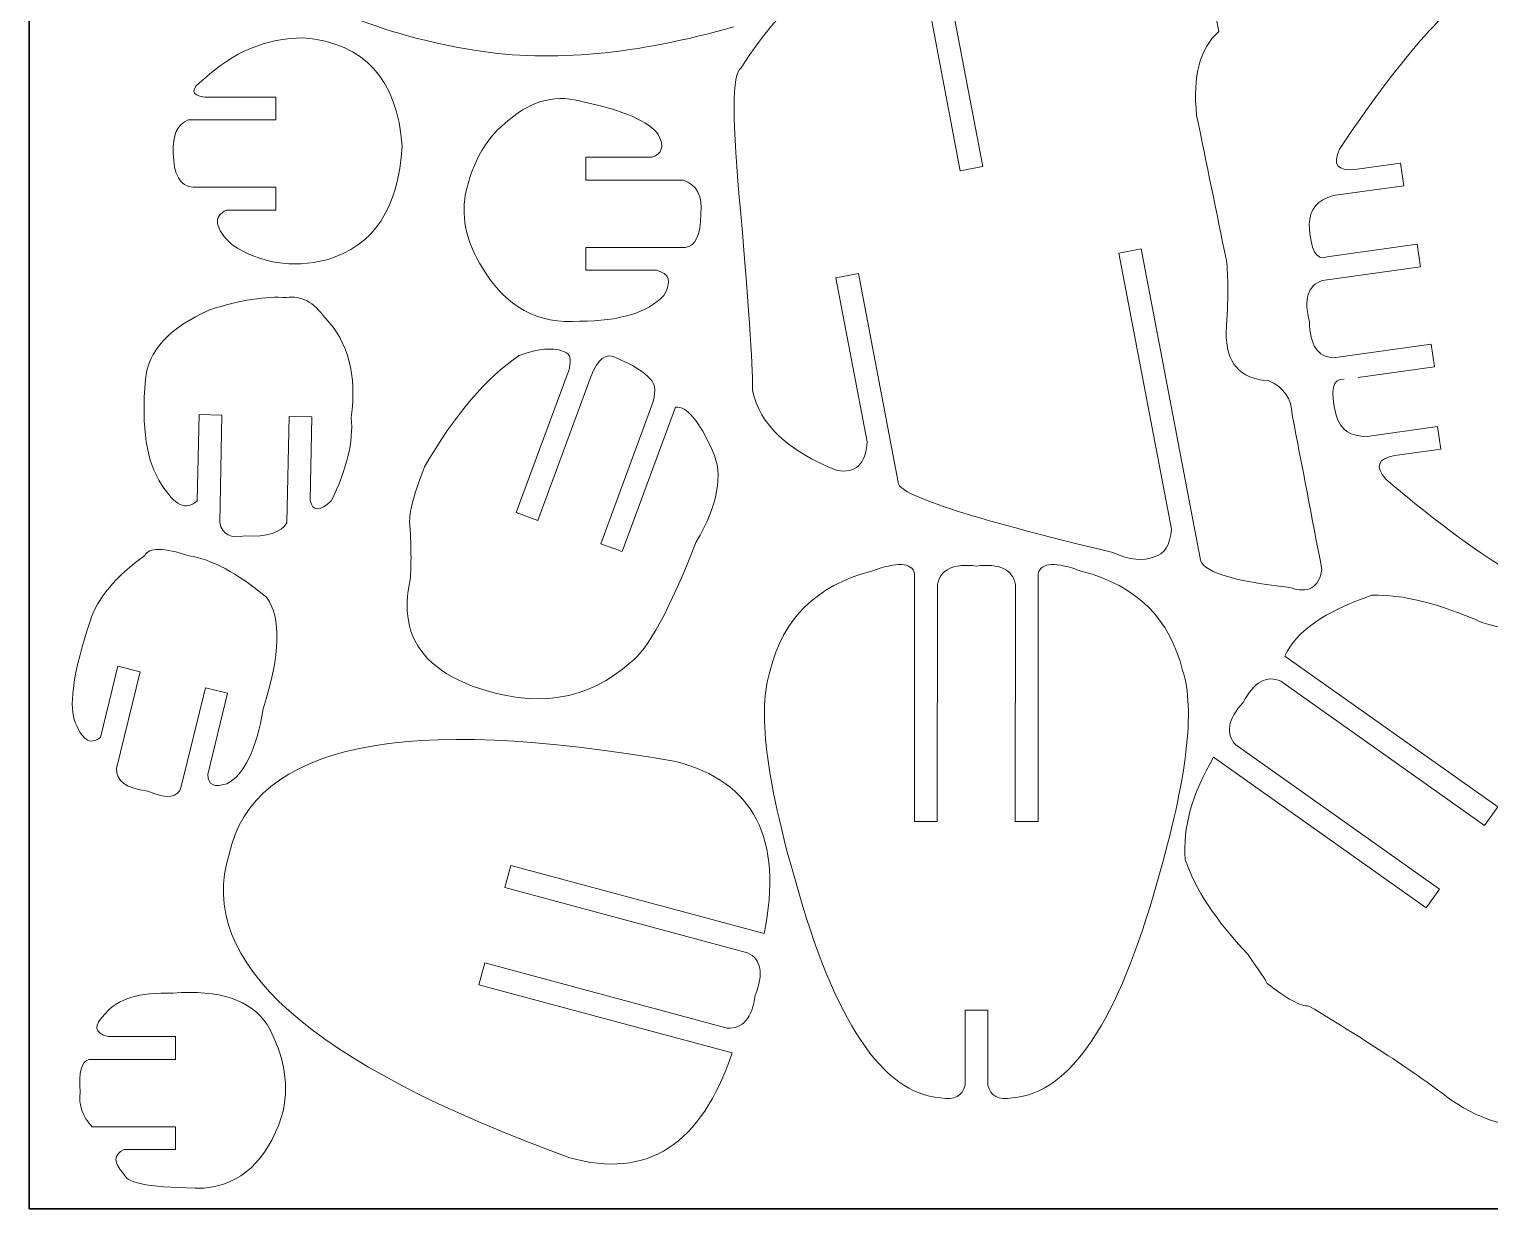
# Model space of a CAD drawing. Header units: inches. Extents: x -12 to 12, y -9 to 9.
# Drawn here: x -12 to -4.97, y -9 to -3.32 of the extents above; entities that cross this region are included whole.
import ezdxf

# ---------------------------------------------------------------- set-up
doc = ezdxf.new("R2010")
doc.units = ezdxf.units.IN
doc.header["$MEASUREMENT"] = 0
doc.layers.add('Layer 1', color=7, linetype='Continuous')
doc.layers.add('Layer 2', color=5, linetype='Continuous')

msp = doc.modelspace()

# ---------------------------------------------------------------- linework, layer by layer
at = {"layer": 'Layer 1', "lineweight": 9}
for points, knots in [([(-10.364, -2.2692), (-10.3438, -2.2156), (-10.3807, -2.1785), (-10.4746, -2.1576), (-10.4746, -2.1576), (-10.6044, -2.1033), (-10.7343, -2.049), (-10.8642, -1.9947), (-10.8642, -1.9947), (-10.9594, -2.2079), (-11.0545, -2.4212), (-11.1497, -2.6344), (-11.1497, -2.6344), (-11.1664, -2.672), (-11.1083, -2.766), (-10.9754, -2.9166), (-10.9754, -2.9166), (-10.7403, -3.1707), (-10.3648, -3.3407), (-9.8487, -3.4267), (-9.8487, -3.4267), (-9.4845, -3.4835), (-9.0715, -3.4454), (-8.6097, -3.3125)], [0, 0, 0, 0, 0.166667, 0.166667, 0.166667, 0.166667, 0.333333, 0.333333, 0.333333, 0.333333, 0.5, 0.5, 0.5, 0.5, 0.666667, 0.666667, 0.666667, 0.666667, 0.833333, 0.833333, 0.833333, 0.833333, 1, 1, 1, 1]), ([(-6.2038, -3.1127), (-6.2038, -3.1127), (-6.279, -2.7178), (-6.279, -2.7178), (-6.279, -2.7178), (-6.279, -2.7178), (-6.387, -2.7384), (-6.387, -2.7384), (-6.387, -2.7384), (-6.387, -2.7384), (-6.2734, -3.3353), (-6.2734, -3.3353)], [0, 0, 0, 0, 0.333333, 0.333333, 0.333333, 0.333333, 0.666667, 0.666667, 0.666667, 0.666667, 1, 1, 1, 1]), ([(-5.6186, -3.999), (-5.702, -4.0081), (-5.7266, -3.9756), (-5.6923, -3.9015), (-5.6923, -3.9015), (-5.4137, -3.4835), (-5.1754, -3.209), (-4.9774, -3.0781), (-4.9774, -3.0781), (-4.7998, -2.9433), (-4.6652, -2.8652), (-4.5734, -2.8439)], [0, 0, 0, 0, 0.333333, 0.333333, 0.333333, 0.333333, 0.666667, 0.666667, 0.666667, 0.666667, 1, 1, 1, 1]), ([(-7.9657, -5.3099), (-7.9736, -5.4178), (-8.0218, -5.4635), (-8.1105, -5.447), (-8.1105, -5.447), (-8.3481, -5.3539), (-8.484, -5.226), (-8.5181, -5.0631), (-8.5181, -5.0631), (-8.5134, -4.9873), (-8.5321, -4.7036), (-8.5742, -4.2122), (-8.5742, -4.2122), (-8.6173, -3.7666), (-8.6169, -3.5327), (-8.5731, -3.5104), (-8.5731, -3.5104), (-8.456, -3.3286), (-8.3616, -3.2224), (-8.29, -3.1917), (-8.29, -3.1917), (-8.1349, -3.1606), (-7.9798, -3.1296), (-7.8247, -3.0985), (-7.8247, -3.0985), (-7.7452, -3.0679), (-7.6957, -3.0925), (-7.6761, -3.1724)], [0, 0, 0, 0, 0.142857, 0.142857, 0.142857, 0.142857, 0.285714, 0.285714, 0.285714, 0.285714, 0.428571, 0.428571, 0.428571, 0.428571, 0.571429, 0.571429, 0.571429, 0.571429, 0.714286, 0.714286, 0.714286, 0.714286, 0.857143, 0.857143, 0.857143, 0.857143, 1, 1, 1, 1]), ([(-7.5902, -3.0353), (-7.5902, -3.0353), (-7.4094, -3.9849), (-7.4094, -3.9849), (-7.4094, -3.9849), (-7.4094, -3.9849), (-7.5175, -4.0054), (-7.5175, -4.0054), (-7.5175, -4.0054), (-7.5175, -4.0054), (-7.6761, -3.1724), (-7.6761, -3.1724)], [0, 0, 0, 0, 0.333333, 0.333333, 0.333333, 0.333333, 0.666667, 0.666667, 0.666667, 0.666667, 1, 1, 1, 1]), ([(-11.1565, -3.6503), (-11.2242, -3.6414), (-11.2249, -3.6128), (-11.1586, -3.5646), (-11.1586, -3.5646), (-11.0205, -3.4338), (-10.8605, -3.3673), (-10.6787, -3.3653), (-10.6787, -3.3653), (-10.3854, -3.3913), (-10.2274, -3.5653), (-10.2049, -3.8873), (-10.2049, -3.8873), (-10.2206, -4.1846), (-10.3416, -4.3668), (-10.5679, -4.4339), (-10.5679, -4.4339), (-10.7361, -4.4743), (-10.8879, -4.4504), (-11.0232, -4.362), (-11.0232, -4.362), (-11.1073, -4.281), (-11.1162, -4.225), (-11.0499, -4.1939)], [0, 0, 0, 0, 0.166667, 0.166667, 0.166667, 0.166667, 0.333333, 0.333333, 0.333333, 0.333333, 0.5, 0.5, 0.5, 0.5, 0.666667, 0.666667, 0.666667, 0.666667, 0.833333, 0.833333, 0.833333, 0.833333, 1, 1, 1, 1]), ([(-6.2734, -3.3353), (-6.3639, -3.4147), (-6.3994, -3.5489), (-6.3798, -3.7378), (-6.3798, -3.7378), (-6.3321, -3.9705), (-6.2844, -4.2033), (-6.2367, -4.4361)], [0, 0, 0, 0, 0.5, 0.5, 0.5, 0.5, 1, 1, 1, 1]), ([(-11.2345, -3.7603), (-11.2345, -3.7603), (-10.812, -3.7603), (-10.812, -3.7603), (-10.812, -3.7603), (-10.812, -3.7603), (-10.812, -3.6503), (-10.812, -3.6503), (-10.812, -3.6503), (-10.812, -3.6503), (-11.1565, -3.6503), (-11.1565, -3.6503)], [0, 0, 0, 0, 0.333333, 0.333333, 0.333333, 0.333333, 0.666667, 0.666667, 0.666667, 0.666667, 1, 1, 1, 1]), ([(-8.9796, -4.4839), (-8.9174, -4.4987), (-8.9058, -4.5393), (-8.9447, -4.6056), (-8.9447, -4.6056), (-9.0234, -4.6878), (-9.158, -4.7289), (-9.3488, -4.7289), (-9.3488, -4.7289), (-9.5505, -4.746), (-9.707, -4.6604), (-9.8184, -4.472), (-9.8184, -4.472), (-9.8923, -4.3562), (-9.9196, -4.2391), (-9.9005, -4.1206), (-9.9005, -4.1206), (-9.8649, -3.9562), (-9.7938, -3.8356), (-9.6872, -3.7589), (-9.6872, -3.7589), (-9.5778, -3.6637), (-9.4575, -3.6356), (-9.3262, -3.6746), (-9.3262, -3.6746), (-9.1355, -3.7157), (-9.0172, -3.7678), (-8.9714, -3.8308), (-8.9714, -3.8308), (-8.942, -3.8875), (-8.9523, -3.924), (-9.0022, -3.9403)], [0, 0, 0, 0, 0.125, 0.125, 0.125, 0.125, 0.25, 0.25, 0.25, 0.25, 0.375, 0.375, 0.375, 0.375, 0.5, 0.5, 0.5, 0.5, 0.625, 0.625, 0.625, 0.625, 0.75, 0.75, 0.75, 0.75, 0.875, 0.875, 0.875, 0.875, 1, 1, 1, 1]), ([(-11.2099, -4.0839), (-11.2734, -4.0798), (-11.3056, -4.0245), (-11.3062, -3.9181), (-11.3062, -3.9181), (-11.311, -3.8337), (-11.2871, -3.7811), (-11.2345, -3.7603)], [0, 0, 0, 0, 0.5, 0.5, 0.5, 0.5, 1, 1, 1, 1]), ([(-9.0022, -3.9403), (-9.0022, -3.9403), (-9.3199, -3.9403), (-9.3199, -3.9403), (-9.3199, -3.9403), (-9.3199, -3.9403), (-9.3199, -4.0503), (-9.3199, -4.0503), (-9.3199, -4.0503), (-9.3199, -4.0503), (-8.8524, -4.0503), (-8.8524, -4.0503)], [0, 0, 0, 0, 0.333333, 0.333333, 0.333333, 0.333333, 0.666667, 0.666667, 0.666667, 0.666667, 1, 1, 1, 1]), ([(-5.6186, -3.999), (-5.6186, -3.999), (-5.3979, -3.968), (-5.3979, -3.968), (-5.3979, -3.968), (-5.3979, -3.968), (-5.3903, -4.0225), (-5.3903, -4.0225)], [0, 0, 0, 0, 0.5, 0.5, 0.5, 0.5, 1, 1, 1, 1]), ([(-8.8524, -4.0503), (-8.7854, -4.0733), (-8.7567, -4.1276), (-8.7663, -4.2131), (-8.7663, -4.2131), (-8.7684, -4.3156), (-8.7936, -4.3693), (-8.8422, -4.3739)], [0, 0, 0, 0, 0.5, 0.5, 0.5, 0.5, 1, 1, 1, 1]), ([(-5.3903, -4.0225), (-5.3903, -4.0225), (-5.3826, -4.077), (-5.3826, -4.077), (-5.3826, -4.077), (-5.3826, -4.077), (-5.7218, -4.1246), (-5.7218, -4.1246), (-5.7218, -4.1246), (-5.7987, -4.1444), (-5.8372, -4.1908), (-5.8374, -4.2636)], [0, 0, 0, 0, 0.333333, 0.333333, 0.333333, 0.333333, 0.666667, 0.666667, 0.666667, 0.666667, 1, 1, 1, 1]), ([(-11.0499, -4.1939), (-11.0499, -4.1939), (-10.812, -4.1939), (-10.812, -4.1939), (-10.812, -4.1939), (-10.812, -4.1939), (-10.812, -4.0839), (-10.812, -4.0839), (-10.812, -4.0839), (-10.812, -4.0839), (-11.2098, -4.0839), (-11.2098, -4.0839)], [0, 0, 0, 0, 0.333333, 0.333333, 0.333333, 0.333333, 0.666667, 0.666667, 0.666667, 0.666667, 1, 1, 1, 1]), ([(-5.7746, -4.5331), (-5.7746, -4.5331), (-5.3024, -4.4673), (-5.3024, -4.4673), (-5.3024, -4.4673), (-5.3024, -4.4673), (-5.3176, -4.3583), (-5.3176, -4.3583), (-5.3176, -4.3583), (-5.3176, -4.3583), (-5.7521, -4.4189), (-5.7521, -4.4189)], [0, 0, 0, 0, 0.333333, 0.333333, 0.333333, 0.333333, 0.666667, 0.666667, 0.666667, 0.666667, 1, 1, 1, 1]), ([(-8.8422, -4.3739), (-8.8422, -4.3739), (-9.3199, -4.3739), (-9.3199, -4.3739), (-9.3199, -4.3739), (-9.3199, -4.3739), (-9.3199, -4.4839), (-9.3199, -4.4839), (-9.3199, -4.4839), (-9.3199, -4.4839), (-8.9796, -4.4839), (-8.9796, -4.4839)], [0, 0, 0, 0, 0.333333, 0.333333, 0.333333, 0.333333, 0.666667, 0.666667, 0.666667, 0.666667, 1, 1, 1, 1]), ([(-6.3629, -5.8692), (-6.3629, -5.8692), (-6.6464, -4.3802), (-6.6464, -4.3802), (-6.6464, -4.3802), (-6.6464, -4.3802), (-6.7545, -4.4008), (-6.7545, -4.4008), (-6.7545, -4.4008), (-6.7545, -4.4008), (-6.5014, -5.7301), (-6.5014, -5.7301)], [0, 0, 0, 0, 0.333333, 0.333333, 0.333333, 0.333333, 0.666667, 0.666667, 0.666667, 0.666667, 1, 1, 1, 1]), ([(-7.817, -5.5029), (-7.817, -5.5029), (-8.0079, -4.5001), (-8.0079, -4.5001), (-8.0079, -4.5001), (-8.0079, -4.5001), (-8.116, -4.5207), (-8.116, -4.5207), (-8.116, -4.5207), (-8.116, -4.5207), (-7.9657, -5.3099), (-7.9657, -5.3099)], [0, 0, 0, 0, 0.333333, 0.333333, 0.333333, 0.333333, 0.666667, 0.666667, 0.666667, 0.666667, 1, 1, 1, 1]), ([(-6.2367, -4.4361), (-6.227, -4.508), (-6.2271, -4.6228), (-6.2371, -4.7803), (-6.2371, -4.7803), (-6.2406, -4.9286), (-6.1722, -5.0072), (-6.0319, -5.0162), (-6.0319, -5.0162), (-5.9602, -5.0468), (-5.9228, -5.1011), (-5.9196, -5.1789), (-5.9196, -5.1789), (-5.8721, -5.4271), (-5.8245, -5.6753), (-5.777, -5.9234), (-5.777, -5.9234), (-5.7912, -6.0121), (-5.8424, -6.0412), (-5.9308, -6.0107), (-5.9308, -6.0107), (-6.217, -5.9782), (-6.3611, -5.9311), (-6.3629, -5.8693)], [0, 0, 0, 0, 0.166667, 0.166667, 0.166667, 0.166667, 0.333333, 0.333333, 0.333333, 0.333333, 0.5, 0.5, 0.5, 0.5, 0.666667, 0.666667, 0.666667, 0.666667, 0.833333, 0.833333, 0.833333, 0.833333, 1, 1, 1, 1]), ([(-10.6472, -5.5921), (-10.6347, -5.6443), (-10.601, -5.645), (-10.546, -5.5941), (-10.546, -5.5941), (-10.4711, -5.4431), (-10.4389, -5.309), (-10.4496, -5.1919), (-10.4496, -5.1919), (-10.4223, -4.9873), (-10.4643, -4.8278), (-10.5757, -4.7134), (-10.5757, -4.7134), (-10.6297, -4.6371), (-10.6914, -4.6044), (-10.7608, -4.6153), (-10.7608, -4.6153), (-10.86, -4.6079), (-10.983, -4.6273), (-11.1299, -4.6736), (-11.1299, -4.6736), (-11.3262, -4.7606), (-11.4298, -4.8728), (-11.4408, -5.01), (-11.4408, -5.01), (-11.4611, -5.2414), (-11.4351, -5.4095), (-11.3625, -5.5142), (-11.3625, -5.5142), (-11.3016, -5.6159), (-11.2444, -5.6424), (-11.1909, -5.5935)], [0, 0, 0, 0, 0.125, 0.125, 0.125, 0.125, 0.25, 0.25, 0.25, 0.25, 0.375, 0.375, 0.375, 0.375, 0.5, 0.5, 0.5, 0.5, 0.625, 0.625, 0.625, 0.625, 0.75, 0.75, 0.75, 0.75, 0.875, 0.875, 0.875, 0.875, 1, 1, 1, 1]), ([(-5.6016, -4.9991), (-5.6016, -4.9991), (-5.2349, -4.948), (-5.2349, -4.948), (-5.2349, -4.948), (-5.2349, -4.948), (-5.2502, -4.839), (-5.2502, -4.839), (-5.2502, -4.839), (-5.2502, -4.839), (-5.7224, -4.9048), (-5.7224, -4.9048)], [0, 0, 0, 0, 0.333333, 0.333333, 0.333333, 0.333333, 0.666667, 0.666667, 0.666667, 0.666667, 1, 1, 1, 1]), ([(-10.166, -5.9729), (-10.1599, -5.903), (-10.1608, -5.8086), (-10.1686, -5.6898), (-10.1686, -5.6898), (-10.1677, -5.6364), (-10.1439, -5.5496), (-10.097, -5.4295), (-10.097, -5.4295), (-9.9496, -5.1768), (-9.7978, -4.9985), (-9.6414, -4.8947), (-9.6414, -4.8947), (-9.5351, -4.8554), (-9.4568, -4.8524), (-9.4065, -4.8856), (-9.4065, -4.8856), (-9.3903, -4.9058), (-9.3916, -4.9397), (-9.4104, -4.9875)], [0, 0, 0, 0, 0.2, 0.2, 0.2, 0.2, 0.4, 0.4, 0.4, 0.4, 0.6, 0.6, 0.6, 0.6, 0.8, 0.8, 0.8, 0.8, 1, 1, 1, 1]), ([(-9.2945, -4.9914), (-9.2624, -4.9105), (-9.2245, -4.881), (-9.1807, -4.9028), (-9.1807, -4.9028), (-9.0945, -4.9384), (-9.0374, -4.9734), (-9.0092, -5.0078), (-9.0092, -5.0078), (-8.9837, -5.0329), (-8.9819, -5.0763), (-9.0038, -5.1379)], [0, 0, 0, 0, 0.333333, 0.333333, 0.333333, 0.333333, 0.666667, 0.666667, 0.666667, 0.666667, 1, 1, 1, 1]), ([(-9.4104, -4.9875), (-9.4104, -4.9875), (-9.6552, -5.6493), (-9.6552, -5.6493), (-9.6552, -5.6493), (-9.6552, -5.6493), (-9.5521, -5.6875), (-9.5521, -5.6875), (-9.5521, -5.6875), (-9.5521, -5.6875), (-9.2945, -4.9914), (-9.2945, -4.9914)], [0, 0, 0, 0, 0.333333, 0.333333, 0.333333, 0.333333, 0.666667, 0.666667, 0.666667, 0.666667, 1, 1, 1, 1]), ([(-11.1909, -5.5935), (-11.1909, -5.5935), (-11.1826, -5.1784), (-11.1826, -5.1784), (-11.1826, -5.1784), (-11.1826, -5.1784), (-11.0726, -5.1806), (-11.0726, -5.1806), (-11.0726, -5.1806), (-11.0726, -5.1806), (-11.0829, -5.6982), (-11.0829, -5.6982)], [0, 0, 0, 0, 0.333333, 0.333333, 0.333333, 0.333333, 0.666667, 0.666667, 0.666667, 0.666667, 1, 1, 1, 1]), ([(-10.7593, -5.6986), (-10.7593, -5.6986), (-10.7491, -5.187), (-10.7491, -5.187), (-10.7491, -5.187), (-10.7491, -5.187), (-10.6392, -5.1892), (-10.6392, -5.1892), (-10.6392, -5.1892), (-10.6392, -5.1892), (-10.6472, -5.5921), (-10.6472, -5.5921)], [0, 0, 0, 0, 0.333333, 0.333333, 0.333333, 0.333333, 0.666667, 0.666667, 0.666667, 0.666667, 1, 1, 1, 1]), ([(-8.888, -5.1419), (-8.8344, -5.138), (-8.7751, -5.2084), (-8.71, -5.353), (-8.71, -5.353), (-8.6576, -5.467), (-8.684, -5.6131), (-8.7892, -5.7912), (-8.7892, -5.7912), (-8.9174, -6.118), (-9.0222, -6.3108), (-9.1036, -6.3695), (-9.1036, -6.3695), (-9.3111, -6.5563), (-9.5656, -6.5946), (-9.867, -6.4845)], [0, 0, 0, 0, 0.25, 0.25, 0.25, 0.25, 0.5, 0.5, 0.5, 0.5, 0.75, 0.75, 0.75, 0.75, 1, 1, 1, 1]), ([(-9.0038, -5.1379), (-9.0038, -5.1379), (-9.2487, -5.7998), (-9.2487, -5.7998), (-9.2487, -5.7998), (-9.2487, -5.7998), (-9.1455, -5.8379), (-9.1455, -5.8379), (-9.1455, -5.8379), (-9.1455, -5.8379), (-8.888, -5.1419), (-8.888, -5.1419)], [0, 0, 0, 0, 0.333333, 0.333333, 0.333333, 0.333333, 0.666667, 0.666667, 0.666667, 0.666667, 1, 1, 1, 1]), ([(-5.2124, -5.2899), (-5.2124, -5.2899), (-5.2201, -5.2354), (-5.2201, -5.2354), (-5.2201, -5.2354), (-5.2201, -5.2354), (-5.5593, -5.283), (-5.5593, -5.283), (-5.5593, -5.283), (-5.6386, -5.2851), (-5.6884, -5.2512), (-5.7087, -5.1812)], [0, 0, 0, 0, 0.333333, 0.333333, 0.333333, 0.333333, 0.666667, 0.666667, 0.666667, 0.666667, 1, 1, 1, 1]), ([(-5.4255, -5.3753), (-5.4255, -5.3753), (-5.2048, -5.3444), (-5.2048, -5.3444), (-5.2048, -5.3444), (-5.2048, -5.3444), (-5.2124, -5.2899), (-5.2124, -5.2899)], [0, 0, 0, 0, 0.5, 0.5, 0.5, 0.5, 1, 1, 1, 1]), ([(-5.4255, -5.3753), (-5.5082, -5.3896), (-5.5229, -5.4276), (-5.4695, -5.4894), (-5.4695, -5.4894), (-5.0866, -5.8146), (-4.782, -6.0128), (-4.5556, -6.0842), (-4.5556, -6.0842), (-4.3478, -6.1649), (-4.1968, -6.2029), (-4.1027, -6.1981)], [0, 0, 0, 0, 0.333333, 0.333333, 0.333333, 0.333333, 0.666667, 0.666667, 0.666667, 0.666667, 1, 1, 1, 1]), ([(-6.5014, -5.7302), (-6.5077, -5.8075), (-6.5353, -5.8516), (-6.584, -5.8624), (-6.584, -5.8624), (-6.6354, -5.8854), (-6.7017, -5.8786), (-6.783, -5.8421), (-6.783, -5.8421), (-7.4799, -5.6749), (-7.8245, -5.5619), (-7.817, -5.5029)], [0, 0, 0, 0, 0.333333, 0.333333, 0.333333, 0.333333, 0.666667, 0.666667, 0.666667, 0.666667, 1, 1, 1, 1]), ([(-11.0829, -5.6982), (-11.0699, -5.7546), (-11.0291, -5.7759), (-10.9605, -5.7622), (-10.9605, -5.7622), (-10.8545, -5.7678), (-10.7875, -5.7465), (-10.7593, -5.6986)], [0, 0, 0, 0, 0.5, 0.5, 0.5, 0.5, 1, 1, 1, 1]), ([(-11.1405, -6.9107), (-11.1397, -6.9602), (-11.1088, -6.9748), (-11.048, -6.9545), (-11.048, -6.9545), (-10.965, -6.9121), (-10.9068, -6.7919), (-10.8732, -6.5939), (-10.8732, -6.5939), (-10.7903, -6.3326), (-10.7853, -6.1537), (-10.8583, -6.057), (-10.8583, -6.057), (-10.9997, -5.9401), (-11.1238, -5.8739), (-11.2307, -5.8583), (-11.2307, -5.8583), (-11.3525, -5.8173), (-11.4236, -5.8168), (-11.444, -5.8568), (-11.444, -5.8568), (-11.5843, -5.9577), (-11.6721, -6.0629), (-11.7073, -6.1725), (-11.7073, -6.1725), (-11.7836, -6.4066), (-11.8087, -6.5644), (-11.7829, -6.6461), (-11.7829, -6.6461), (-11.7485, -6.743), (-11.7064, -6.7717), (-11.6564, -6.7322)], [0, 0, 0, 0, 0.125, 0.125, 0.125, 0.125, 0.25, 0.25, 0.25, 0.25, 0.375, 0.375, 0.375, 0.375, 0.5, 0.5, 0.5, 0.5, 0.625, 0.625, 0.625, 0.625, 0.75, 0.75, 0.75, 0.75, 0.875, 0.875, 0.875, 0.875, 1, 1, 1, 1]), ([(-7.7375, -5.943), (-7.751, -5.8889), (-7.8214, -5.8856), (-7.9488, -5.9331), (-7.9488, -5.9331), (-8.2104, -6.0014), (-8.3716, -6.1605), (-8.4325, -6.4105), (-8.4325, -6.4105), (-8.494, -6.5948), (-8.4537, -6.9321), (-8.3115, -7.4223), (-8.3115, -7.4223), (-8.1243, -8.0967), (-7.8916, -8.4446), (-7.6135, -8.4663)], [0, 0, 0, 0, 0.25, 0.25, 0.25, 0.25, 0.5, 0.5, 0.5, 0.5, 0.75, 0.75, 0.75, 0.75, 1, 1, 1, 1]), ([(-7.1422, -5.943), (-7.1288, -5.8889), (-7.0584, -5.8856), (-6.931, -5.9331), (-6.931, -5.9331), (-6.6693, -6.0014), (-6.5081, -6.1605), (-6.4472, -6.4105), (-6.4472, -6.4105), (-6.3857, -6.5948), (-6.426, -6.9321), (-6.5682, -7.4223), (-6.5682, -7.4223), (-6.7554, -8.0967), (-6.9881, -8.4446), (-7.2662, -8.4663)], [0, 0, 0, 0, 0.25, 0.25, 0.25, 0.25, 0.5, 0.5, 0.5, 0.5, 0.75, 0.75, 0.75, 0.75, 1, 1, 1, 1]), ([(-9.867, -6.4845), (-10.0493, -6.4142), (-10.1517, -6.3093), (-10.1744, -6.1698), (-10.1744, -6.1698), (-10.1852, -6.1116), (-10.1824, -6.0459), (-10.166, -5.9729)], [0, 0, 0, 0, 0.5, 0.5, 0.5, 0.5, 1, 1, 1, 1]), ([(-7.7375, -5.943), (-7.7375, -5.943), (-7.7386, -7.1367), (-7.7386, -7.1367), (-7.7386, -7.1367), (-7.7386, -7.1367), (-7.6286, -7.1367), (-7.6286, -7.1367), (-7.6286, -7.1367), (-7.6286, -7.1367), (-7.6275, -5.9961), (-7.6275, -5.9961)], [0, 0, 0, 0, 0.333333, 0.333333, 0.333333, 0.333333, 0.666667, 0.666667, 0.666667, 0.666667, 1, 1, 1, 1]), ([(-7.2522, -5.9961), (-7.2522, -5.9961), (-7.2532, -7.1367), (-7.2532, -7.1367), (-7.2532, -7.1367), (-7.2532, -7.1367), (-7.1432, -7.1367), (-7.1432, -7.1367), (-7.1432, -7.1367), (-7.1432, -7.1367), (-7.1422, -5.943), (-7.1422, -5.943)], [0, 0, 0, 0, 0.333333, 0.333333, 0.333333, 0.333333, 0.666667, 0.666667, 0.666667, 0.666667, 1, 1, 1, 1]), ([(-5.5364, -6.0476), (-5.3884, -6.0433), (-5.212, -6.0869), (-5.0071, -6.1784), (-5.0071, -6.1784), (-4.9104, -6.2047), (-4.8554, -6.2183), (-4.8422, -6.2193), (-4.8422, -6.2193), (-4.7408, -6.2834), (-4.6844, -6.3345), (-4.6729, -6.3724), (-4.6729, -6.3724), (-4.4216, -6.5808), (-4.202, -6.7462), (-4.014, -6.8686), (-4.014, -6.8686), (-3.8697, -6.978), (-3.7872, -7.0959), (-3.7665, -7.2222), (-3.7665, -7.2222), (-3.7494, -7.5434), (-3.7467, -7.7427), (-3.7585, -7.8201), (-3.7585, -7.8201), (-3.8022, -7.9717), (-3.8482, -8.0845), (-3.8966, -8.1584)], [0, 0, 0, 0, 0.142857, 0.142857, 0.142857, 0.142857, 0.285714, 0.285714, 0.285714, 0.285714, 0.428571, 0.428571, 0.428571, 0.428571, 0.571429, 0.571429, 0.571429, 0.571429, 0.714286, 0.714286, 0.714286, 0.714286, 0.857143, 0.857143, 0.857143, 0.857143, 1, 1, 1, 1]), ([(-11.6564, -6.7322), (-11.6564, -6.7322), (-11.5726, -6.3894), (-11.5726, -6.3894), (-11.5726, -6.3894), (-11.5726, -6.3894), (-11.4658, -6.4155), (-11.4658, -6.4155), (-11.4658, -6.4155), (-11.4658, -6.4155), (-11.5797, -6.8815), (-11.5797, -6.8815)], [0, 0, 0, 0, 0.333333, 0.333333, 0.333333, 0.333333, 0.666667, 0.666667, 0.666667, 0.666667, 1, 1, 1, 1]), ([(-5.9746, -6.4611), (-5.9746, -6.4611), (-4.9941, -7.155), (-4.9941, -7.155), (-4.9941, -7.155), (-4.9941, -7.155), (-4.9306, -7.0651), (-4.9306, -7.0651), (-4.9306, -7.0651), (-4.9306, -7.0651), (-5.9546, -6.3406), (-5.9546, -6.3406)], [0, 0, 0, 0, 0.333333, 0.333333, 0.333333, 0.333333, 0.666667, 0.666667, 0.666667, 0.666667, 1, 1, 1, 1]), ([(-11.2678, -6.9683), (-11.2678, -6.9683), (-11.1515, -6.4924), (-11.1515, -6.4924), (-11.1515, -6.4924), (-11.1515, -6.4924), (-11.0447, -6.5185), (-11.0447, -6.5185), (-11.0447, -6.5185), (-11.0447, -6.5185), (-11.1405, -6.9107), (-11.1405, -6.9107)], [0, 0, 0, 0, 0.333333, 0.333333, 0.333333, 0.333333, 0.666667, 0.666667, 0.666667, 0.666667, 1, 1, 1, 1]), ([(-8.4624, -7.6752), (-8.3694, -7.2198), (-8.5109, -6.944), (-8.8871, -6.8479), (-8.8871, -6.8479), (-10.2011, -6.6151), (-10.9181, -6.7636), (-11.0379, -7.2933)], [0, 0, 0, 0, 0.5, 0.5, 0.5, 0.5, 1, 1, 1, 1]), ([(-6.298, -6.827), (-6.298, -6.827), (-5.2741, -7.5515), (-5.2741, -7.5515), (-5.2741, -7.5515), (-5.2741, -7.5515), (-5.2106, -7.4616), (-5.2106, -7.4616), (-5.2106, -7.4616), (-5.2106, -7.4616), (-6.1911, -6.7678), (-6.1911, -6.7678)], [0, 0, 0, 0, 0.333333, 0.333333, 0.333333, 0.333333, 0.666667, 0.666667, 0.666667, 0.666667, 1, 1, 1, 1]), ([(-11.5797, -6.8815), (-11.5835, -6.9411), (-11.5333, -6.9773), (-11.429, -6.9901), (-11.429, -6.9901), (-11.3358, -7.0305), (-11.282, -7.0233), (-11.2678, -6.9683)], [0, 0, 0, 0, 0.5, 0.5, 0.5, 0.5, 1, 1, 1, 1]), ([(-3.8966, -8.1584), (-3.9501, -8.2287), (-4.0409, -8.3098), (-4.1692, -8.4017), (-4.1692, -8.4017), (-4.2382, -8.4387), (-4.4269, -8.5029), (-4.7353, -8.5942), (-4.7353, -8.5942), (-4.8613, -8.617), (-4.9999, -8.5787), (-5.1513, -8.4792), (-5.1513, -8.4792), (-5.3295, -8.343), (-5.5589, -8.1914), (-5.8393, -8.0243), (-5.8393, -8.0243), (-5.8789, -8.0261), (-5.9459, -7.99), (-6.0402, -7.9159), (-6.0402, -7.9159), (-6.0455, -7.9038), (-6.0768, -7.8566), (-6.1339, -7.7741), (-6.1339, -7.7741), (-6.2887, -7.6117), (-6.3888, -7.46), (-6.4343, -7.3191), (-6.4343, -7.3191), (-6.4476, -7.1664), (-6.4022, -7.0024), (-6.298, -6.827)], [0, 0, 0, 0, 0.125, 0.125, 0.125, 0.125, 0.25, 0.25, 0.25, 0.25, 0.375, 0.375, 0.375, 0.375, 0.5, 0.5, 0.5, 0.5, 0.625, 0.625, 0.625, 0.625, 0.75, 0.75, 0.75, 0.75, 0.875, 0.875, 0.875, 0.875, 1, 1, 1, 1]), ([(-8.6165, -8.2503), (-8.7637, -8.6913), (-9.0241, -8.8593), (-9.3979, -8.7544), (-9.3979, -8.7544), (-10.6523, -8.299), (-11.199, -7.8119), (-11.0379, -7.2933)], [0, 0, 0, 0, 0.5, 0.5, 0.5, 0.5, 1, 1, 1, 1]), ([(-8.4624, -7.6752), (-8.4624, -7.6752), (-9.6815, -7.3474), (-9.6815, -7.3474), (-9.6815, -7.3474), (-9.6815, -7.3474), (-9.7099, -7.4537), (-9.7099, -7.4537), (-9.7099, -7.4537), (-9.7099, -7.4537), (-8.5423, -7.7677), (-8.5423, -7.7677)], [0, 0, 0, 0, 0.333333, 0.333333, 0.333333, 0.333333, 0.666667, 0.666667, 0.666667, 0.666667, 1, 1, 1, 1]), ([(-8.6394, -8.1303), (-8.6394, -8.1303), (-9.8071, -7.8163), (-9.8071, -7.8163), (-9.8071, -7.8163), (-9.8071, -7.8163), (-9.8356, -7.9226), (-9.8356, -7.9226), (-9.8356, -7.9226), (-9.8356, -7.9226), (-8.6165, -8.2503), (-8.6165, -8.2503)], [0, 0, 0, 0, 0.333333, 0.333333, 0.333333, 0.333333, 0.666667, 0.666667, 0.666667, 0.666667, 1, 1, 1, 1]), ([(-11.6206, -8.1717), (-11.6875, -8.1536), (-11.6916, -8.1167), (-11.6329, -8.0608), (-11.6329, -8.0608), (-11.5769, -7.9897), (-11.469, -7.957), (-11.3092, -7.9624), (-11.3092, -7.9624), (-11.0839, -7.9447), (-10.9323, -7.9952), (-10.8544, -8.114), (-10.8544, -8.114), (-10.7684, -8.267), (-10.7452, -8.4145), (-10.7848, -8.5566), (-10.7848, -8.5566), (-10.8572, -8.7696), (-10.9814, -8.8843), (-11.1576, -8.9007), (-11.1576, -8.9007), (-11.4007, -8.9007), (-11.5291, -8.8789), (-11.5427, -8.8352), (-11.5427, -8.8352), (-11.5952, -8.779), (-11.5954, -8.7391), (-11.5432, -8.7152)], [0, 0, 0, 0, 0.142857, 0.142857, 0.142857, 0.142857, 0.285714, 0.285714, 0.285714, 0.285714, 0.428571, 0.428571, 0.428571, 0.428571, 0.571429, 0.571429, 0.571429, 0.571429, 0.714286, 0.714286, 0.714286, 0.714286, 0.857143, 0.857143, 0.857143, 0.857143, 1, 1, 1, 1]), ([(-7.4949, -8.4056), (-7.4949, -8.4056), (-7.4949, -8.045), (-7.4949, -8.045), (-7.4949, -8.045), (-7.4949, -8.045), (-7.4399, -8.045), (-7.4399, -8.045)], [0, 0, 0, 0, 0.5, 0.5, 0.5, 0.5, 1, 1, 1, 1]), ([(-7.3849, -8.4056), (-7.3849, -8.4056), (-7.3849, -8.045), (-7.3849, -8.045), (-7.3849, -8.045), (-7.3849, -8.045), (-7.4399, -8.045), (-7.4399, -8.045)], [0, 0, 0, 0, 0.5, 0.5, 0.5, 0.5, 1, 1, 1, 1]), ([(-11.7114, -8.2817), (-11.7114, -8.2817), (-11.2962, -8.2817), (-11.2962, -8.2817), (-11.2962, -8.2817), (-11.2962, -8.2817), (-11.2962, -8.1717), (-11.2962, -8.1717), (-11.2962, -8.1717), (-11.2962, -8.1717), (-11.6206, -8.1717), (-11.6206, -8.1717)], [0, 0, 0, 0, 0.333333, 0.333333, 0.333333, 0.333333, 0.666667, 0.666667, 0.666667, 0.666667, 1, 1, 1, 1]), ([(-11.6971, -8.6052), (-11.7435, -8.5562), (-11.7627, -8.5006), (-11.7545, -8.4384), (-11.7545, -8.4384), (-11.7634, -8.3427), (-11.749, -8.2904), (-11.7114, -8.2817)], [0, 0, 0, 0, 0.5, 0.5, 0.5, 0.5, 1, 1, 1, 1]), ([(-11.5432, -8.7152), (-11.5432, -8.7152), (-11.2962, -8.7152), (-11.2962, -8.7152), (-11.2962, -8.7152), (-11.2962, -8.7152), (-11.2962, -8.6052), (-11.2962, -8.6052), (-11.2962, -8.6052), (-11.2962, -8.6052), (-11.6971, -8.6052), (-11.6971, -8.6052)], [0, 0, 0, 0, 0.333333, 0.333333, 0.333333, 0.333333, 0.666667, 0.666667, 0.666667, 0.666667, 1, 1, 1, 1])]:
    msp.add_open_spline(points, degree=3, knots=knots, dxfattribs=at)
for points in [[(-5.8374, -4.2636), (-5.8319, -4.3883), (-5.8034, -4.4401), (-5.7521, -4.4189)], [(-5.8365, -4.7313), (-5.8656, -4.6234), (-5.845, -4.5574), (-5.7746, -4.5331)], [(-5.8365, -4.7313), (-5.8348, -4.843), (-5.7968, -4.9008), (-5.7224, -4.9048)], [(-5.7087, -5.1812), (-5.7377, -5.0598), (-5.7246, -5.0021), (-5.6694, -5.0084)], [(-7.4399, -5.9072), (-7.5507, -5.8934), (-7.6133, -5.923), (-7.6275, -5.9961)], [(-7.4399, -5.9072), (-7.329, -5.8934), (-7.2664, -5.923), (-7.2522, -5.9961)], [(-5.9546, -6.3406), (-5.9039, -6.224), (-5.7645, -6.1263), (-5.5364, -6.0476)], [(-6.1555, -6.5631), (-6.1029, -6.4646), (-6.0426, -6.4306), (-5.9746, -6.4611)], [(-6.1555, -6.5631), (-6.2307, -6.6457), (-6.2426, -6.7139), (-6.1911, -6.7678)], [(-8.5049, -7.972), (-8.4629, -7.8685), (-8.4753, -7.8004), (-8.5423, -7.7677)], [(-8.5049, -7.972), (-8.5203, -8.0827), (-8.5651, -8.1355), (-8.6394, -8.1303)], [(-7.6135, -8.4663), (-7.5458, -8.4773), (-7.5063, -8.4571), (-7.4949, -8.4056)], [(-7.2662, -8.4663), (-7.3339, -8.4773), (-7.3735, -8.4571), (-7.3849, -8.4056)]]:
    msp.add_open_spline(points, degree=3, dxfattribs=at)
at = {"layer": 'Layer 2', "lineweight": 35}
msp.add_open_spline([(-12, 9), (-12, 9), (12, 9), (12, 9), (12, 9), (12, 9), (12, -9), (12, -9), (12, -9), (12, -9), (-12, -9), (-12, -9), (-12, -9), (-12, -9), (-12, 9), (-12, 9)], degree=3, knots=[0, 0, 0, 0, 0.25, 0.25, 0.25, 0.25, 0.5, 0.5, 0.5, 0.5, 0.75, 0.75, 0.75, 0.75, 1, 1, 1, 1], dxfattribs=at)

doc.saveas('drawing.dxf')
